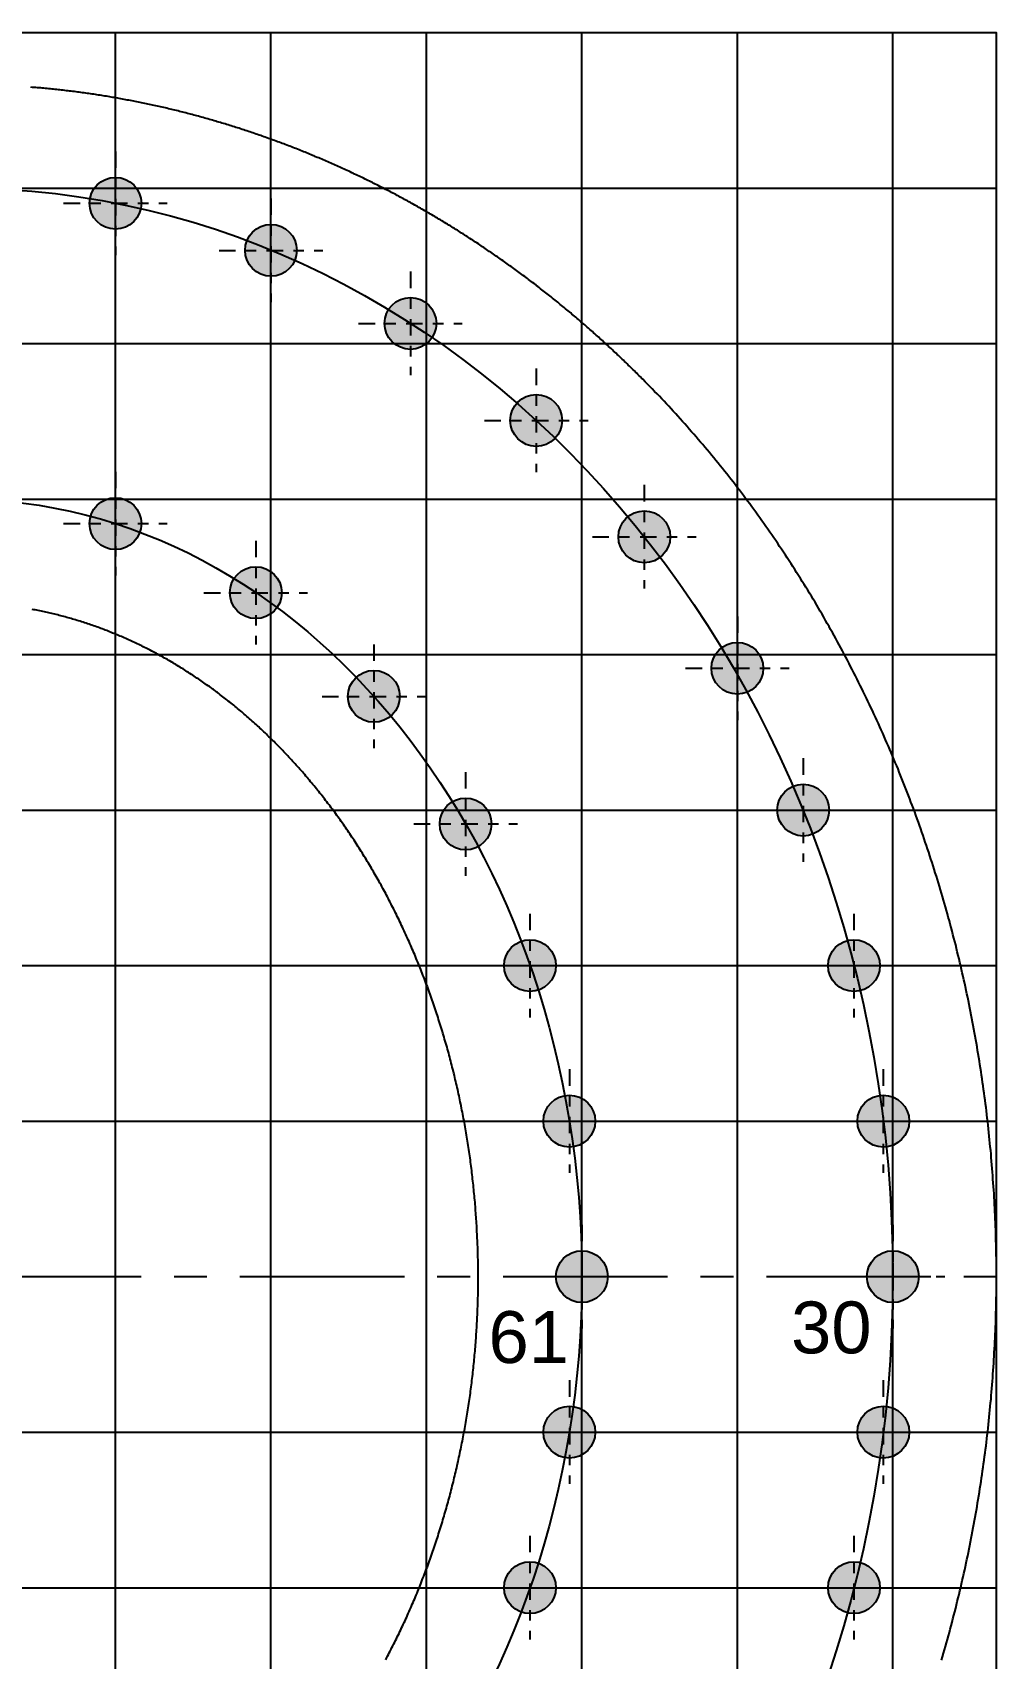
# Model space of a CAD drawing. Header units: millimetres. Extents: x 155 to 302, y -8 to 52.
# Drawn here: x 183.36 to 192.66, y 7.89 to 23.57 of the extents above; entities that cross this region are included whole.
import ezdxf

# ---------------------------------------------------------------- set-up
doc = ezdxf.new("R2010")
doc.units = ezdxf.units.MM
doc.linetypes.add('CENTER', pattern=[50.8, 31.75, -6.35, 6.35, -6.35])
for name, color, linetype in [('LetterBounds', 192, 'Continuous'), ('LetterOutlines', 61, 'Continuous'), ('PixelCenters', 116, 'Continuous'), ('PixelFill', 22, 'Continuous'), ('PixelGuides', 160, 'Continuous'), ('PixelHoles', 90, 'Continuous'), ('PixelNumbers', 232, 'Continuous'), ('PixelPaths', 211, 'Continuous')]:
    doc.layers.add(name, color=color, linetype=linetype)
doc.styles.add('Annotative', font='arial.ttf')

# ---------------------------------------------------------------- blocks, each defined once
blk = doc.blocks.new('Pixel')
at = {"layer": 'PixelFill'}
h = blk.add_hatch(color=256, dxfattribs=at)
h.paths.add_polyline_path([(0.25, 0, 0.414214), (0, 0.25), (0, 0)])
h.paths.add_polyline_path([(-0.25, 0), (0, 0), (0, 0.25, 0.414214)])
h.paths.add_polyline_path([(0, -0.25), (0, 0), (-0.25, 0, 0.414214)])
h.paths.add_polyline_path([(0, -0.25, 0.414214), (0.25, 0), (0, 0)])
h = blk.add_hatch(color=256, dxfattribs=at)
edge = h.paths.add_edge_path()
edge.add_line((0, 0), (0, 0.25))
edge.add_arc((0, 0), 0.25, 90, 180)
edge.add_line((-0.25, 0), (0, 0))
h = blk.add_hatch(color=256, dxfattribs=at)
edge = h.paths.add_edge_path()
edge.add_line((0, 0), (0.25, 0))
edge.add_arc((0, 0), 0.25, 0, 90)
edge.add_line((0, 0.25), (0, 0))
h = blk.add_hatch(color=256, dxfattribs=at)
edge = h.paths.add_edge_path()
edge.add_line((0, -0.25), (0, 0))
edge.add_line((0, 0), (-0.25, 0))
edge.add_arc((0, 0), 0.25, 180, 270)
h = blk.add_hatch(color=256, dxfattribs=at)
edge = h.paths.add_edge_path()
edge.add_line((0, 0), (0, -0.25))
edge.add_arc((0, 0), 0.25, 270, 360)
edge.add_line((0.25, 0), (0, 0))
at = {"layer": 'PixelCenters', "linetype": 'CENTER', "ltscale": 0.005}
for p, q in [((0, 0.5), (0, -0.5)), ((-0.5, 0), (0.5, 0))]:
    blk.add_line(p, q, dxfattribs=at)
at = {"layer": 'PixelHoles'}
blk.add_circle((0, 0), 0.25, dxfattribs=at)

msp = doc.modelspace()

# ---------------------------------------------------------------- linework, layer by layer
at = {"layer": 'LetterBounds'}
msp.add_lwpolyline([(172.66, 23.571), (192.658, 23.571), (192.658, -0.429), (172.66, -0.429)], close=True, dxfattribs=at)
at = {"layer": 'LetterOutlines'}
for points in [[(192.129, 7.872), (192.139, 7.905), (192.149, 7.939), (192.158, 7.972), (192.168, 8.005), (192.177, 8.038), (192.186, 8.071), (192.196, 8.105), (192.205, 8.138), (192.214, 8.171), (192.223, 8.204), (192.231, 8.238), (192.24, 8.271), (192.249, 8.305), (192.257, 8.338), (192.266, 8.372), (192.274, 8.405), (192.282, 8.439), (192.291, 8.472), (192.299, 8.506), (192.307, 8.54), (192.315, 8.573), (192.323, 8.607), (192.33, 8.641), (192.338, 8.674), (192.346, 8.708), (192.353, 8.742), (192.36, 8.776), (192.368, 8.81), (192.375, 8.844), (192.382, 8.878), (192.389, 8.911), (192.396, 8.945), (192.403, 8.979), (192.41, 9.013), (192.416, 9.047), (192.423, 9.081), (192.429, 9.115), (192.436, 9.15), (192.442, 9.184), (192.448, 9.218), (192.455, 9.252), (192.461, 9.286), (192.467, 9.32), (192.472, 9.354), (192.478, 9.389), (192.484, 9.423), (192.49, 9.457), (192.495, 9.491), (192.5, 9.526), (192.506, 9.56), (192.511, 9.594), (192.516, 9.629), (192.521, 9.663), (192.526, 9.698), (192.531, 9.732), (192.536, 9.766), (192.541, 9.801), (192.545, 9.835), (192.55, 9.87), (192.554, 9.904), (192.559, 9.939), (192.563, 9.973), (192.567, 10.008), (192.571, 10.042), (192.575, 10.077), (192.579, 10.111), (192.583, 10.146), (192.586, 10.181), (192.59, 10.215), (192.593, 10.25), (192.597, 10.284), (192.6, 10.319), (192.603, 10.354), (192.607, 10.388), (192.61, 10.423), (192.613, 10.458), (192.616, 10.492), (192.618, 10.527), (192.621, 10.562), (192.624, 10.596), (192.626, 10.631), (192.629, 10.666), (192.631, 10.701), (192.633, 10.735), (192.635, 10.77), (192.637, 10.805), (192.639, 10.84), (192.641, 10.874), (192.643, 10.909), (192.645, 10.944), (192.646, 10.979), (192.648, 11.014), (192.649, 11.048), (192.651, 11.083), (192.652, 11.118), (192.653, 11.153), (192.654, 11.188), (192.655, 11.223), (192.656, 11.257), (192.657, 11.292), (192.658, 11.327), (192.658, 11.362), (192.659, 11.397), (192.659, 11.432), (192.659, 11.466), (192.66, 11.501), (192.66, 11.536), (192.66, 11.571), (192.66, 11.606), (192.66, 11.641), (192.659, 11.675), (192.659, 11.71), (192.659, 11.745), (192.658, 11.78), (192.658, 11.815), (192.657, 11.85), (192.656, 11.884), (192.655, 11.919), (192.654, 11.954), (192.653, 11.989), (192.652, 12.024), (192.651, 12.059), (192.65, 12.093), (192.648, 12.128), (192.647, 12.163), (192.645, 12.198), (192.643, 12.233), (192.642, 12.267), (192.64, 12.302), (192.638, 12.337), (192.636, 12.372), (192.633, 12.406), (192.631, 12.441), (192.629, 12.476), (192.626, 12.511), (192.624, 12.545), (192.621, 12.58), (192.619, 12.615), (192.616, 12.65), (192.613, 12.684), (192.61, 12.719), (192.607, 12.754), (192.604, 12.788), (192.6, 12.823), (192.597, 12.858), (192.594, 12.892), (192.59, 12.927), (192.586, 12.961), (192.583, 12.996), (192.579, 13.031), (192.575, 13.065), (192.571, 13.1), (192.567, 13.134), (192.563, 13.169), (192.559, 13.203), (192.554, 13.238), (192.55, 13.272), (192.545, 13.307), (192.541, 13.341), (192.536, 13.376), (192.531, 13.41), (192.526, 13.444), (192.521, 13.479), (192.516, 13.513), (192.511, 13.547), (192.506, 13.582), (192.5, 13.616), (192.495, 13.65), (192.49, 13.685), (192.484, 13.719), (192.478, 13.753), (192.472, 13.787), (192.467, 13.822), (192.461, 13.856), (192.454, 13.89), (192.448, 13.924), (192.442, 13.958), (192.436, 13.992), (192.429, 14.026), (192.423, 14.06), (192.416, 14.094), (192.41, 14.128), (192.403, 14.162), (192.396, 14.196), (192.389, 14.23), (192.382, 14.264), (192.375, 14.298), (192.368, 14.332), (192.36, 14.366), (192.353, 14.4), (192.345, 14.434), (192.338, 14.467), (192.33, 14.501), (192.322, 14.535), (192.315, 14.568), (192.307, 14.602), (192.299, 14.636), (192.29, 14.669), (192.282, 14.703), (192.274, 14.737), (192.266, 14.77), (192.257, 14.804), (192.249, 14.837), (192.24, 14.871), (192.231, 14.904), (192.222, 14.937), (192.214, 14.971), (192.205, 15.004), (192.195, 15.037), (192.186, 15.071), (192.177, 15.104), (192.168, 15.137), (192.158, 15.17), (192.149, 15.203), (192.139, 15.236), (192.129, 15.27), (192.12, 15.303), (192.11, 15.336), (192.1, 15.369), (192.09, 15.401), (192.08, 15.434), (192.069, 15.467), (192.059, 15.5), (192.049, 15.533), (192.038, 15.566), (192.028, 15.598), (192.017, 15.631), (192.006, 15.664), (191.995, 15.696), (191.984, 15.729), (191.973, 15.762), (191.962, 15.794), (191.951, 15.826), (191.94, 15.859), (191.929, 15.891), (191.917, 15.924), (191.906, 15.956), (191.894, 15.988), (191.882, 16.021), (191.871, 16.053), (191.859, 16.085), (191.847, 16.117), (191.835, 16.149), (191.823, 16.181), (191.81, 16.213), (191.798, 16.245), (191.786, 16.277), (191.773, 16.309), (191.761, 16.341), (191.748, 16.372), (191.735, 16.404), (191.722, 16.436), (191.71, 16.468), (191.697, 16.499), (191.683, 16.531), (191.67, 16.562), (191.657, 16.594), (191.644, 16.625), (191.63, 16.657), (191.617, 16.688), (191.603, 16.719), (191.59, 16.75), (191.576, 16.782), (191.562, 16.813), (191.548, 16.844), (191.534, 16.875), (191.52, 16.906), (191.506, 16.937), (191.492, 16.968), (191.478, 16.999), (191.463, 17.03), (191.449, 17.06), (191.434, 17.091), (191.419, 17.122), (191.405, 17.152), (191.39, 17.183), (191.375, 17.214), (191.36, 17.244), (191.345, 17.274), (191.33, 17.305), (191.315, 17.335), (191.299, 17.365), (191.284, 17.396), (191.269, 17.426), (191.253, 17.456), (191.237, 17.486), (191.222, 17.516), (191.206, 17.546), (191.19, 17.576), (191.174, 17.606), (191.158, 17.636), (191.142, 17.665), (191.126, 17.695), (191.11, 17.725), (191.093, 17.754), (191.077, 17.784), (191.06, 17.813), (191.044, 17.843), (191.027, 17.872), (191.011, 17.901), (190.994, 17.931), (190.977, 17.96), (190.96, 17.989), (190.943, 18.018), (190.926, 18.047), (190.909, 18.076), (190.891, 18.105), (190.874, 18.134), (190.857, 18.162), (190.839, 18.191), (190.821, 18.22), (190.804, 18.248), (190.786, 18.277), (190.768, 18.305), (190.75, 18.334), (190.732, 18.362), (190.714, 18.39), (190.696, 18.419), (190.678, 18.447), (190.66, 18.475), (190.641, 18.503), (190.623, 18.531), (190.605, 18.559), (190.586, 18.587), (190.567, 18.615), (190.549, 18.642), (190.53, 18.67), (190.511, 18.698), (190.492, 18.725), (190.473, 18.753), (190.454, 18.78), (190.435, 18.807), (190.416, 18.835), (190.396, 18.862), (190.377, 18.889), (190.357, 18.916), (190.338, 18.943), (190.318, 18.97), (190.299, 18.997), (190.279, 19.024), (190.259, 19.05), (190.239, 19.077), (190.219, 19.104), (190.199, 19.13), (190.179, 19.157), (190.159, 19.183), (190.138, 19.21), (190.118, 19.236), (190.098, 19.262), (190.077, 19.288), (190.057, 19.314), (190.036, 19.34), (190.015, 19.366), (189.995, 19.392), (189.974, 19.418), (189.953, 19.443), (189.932, 19.469), (189.911, 19.495), (189.89, 19.52), (189.868, 19.545), (189.847, 19.571), (189.826, 19.596), (189.804, 19.621), (189.783, 19.646), (189.761, 19.671), (189.74, 19.696), (189.718, 19.721), (189.696, 19.746), (189.675, 19.771), (189.653, 19.795), (189.631, 19.82), (189.609, 19.845), (189.587, 19.869), (189.565, 19.893), (189.542, 19.918), (189.52, 19.942), (189.498, 19.966), (189.475, 19.99), (189.453, 20.014), (189.43, 20.038), (189.408, 20.062), (189.385, 20.085), (189.362, 20.109), (189.339, 20.133), (189.317, 20.156), (189.294, 20.18), (189.271, 20.203), (189.248, 20.226), (189.236, 20.238), (189.224, 20.249), (189.213, 20.261), (189.201, 20.273), (189.19, 20.284), (189.178, 20.296), (189.166, 20.307), (189.155, 20.319), (189.143, 20.33), (189.131, 20.341), (189.119, 20.353), (189.108, 20.364), (189.096, 20.376), (189.084, 20.387), (189.072, 20.398), (189.061, 20.41), (189.049, 20.421), (189.037, 20.432), (189.025, 20.443), (189.013, 20.455), (189.001, 20.466), (188.99, 20.477), (188.978, 20.488), (188.966, 20.499), (188.954, 20.51), (188.942, 20.522), (188.93, 20.533), (188.918, 20.544), (188.906, 20.555), (188.894, 20.566), (188.882, 20.577), (188.87, 20.588), (188.858, 20.599), (188.846, 20.61), (188.834, 20.621), (188.822, 20.631), (188.809, 20.642), (188.797, 20.653), (188.785, 20.664), (188.773, 20.675), (188.761, 20.686), (188.749, 20.696), (188.736, 20.707), (188.724, 20.718), (188.712, 20.729), (188.7, 20.739), (188.687, 20.75), (188.675, 20.761), (188.663, 20.771), (188.651, 20.782), (188.638, 20.792), (188.626, 20.803), (188.614, 20.813), (188.601, 20.824), (188.589, 20.834), (188.576, 20.845), (188.564, 20.855), (188.552, 20.866), (188.539, 20.876), (188.527, 20.887), (188.514, 20.897), (188.502, 20.907), (188.489, 20.918), (188.477, 20.928), (188.464, 20.938), (188.452, 20.949), (188.439, 20.959), (188.427, 20.969), (188.414, 20.979), (188.401, 20.989), (188.389, 20.999), (188.376, 21.01), (188.363, 21.02), (188.351, 21.03), (188.338, 21.04), (188.325, 21.05), (188.313, 21.06), (188.3, 21.07), (188.287, 21.08), (188.275, 21.09), (188.262, 21.1), (188.249, 21.11), (188.236, 21.12), (188.223, 21.129), (188.211, 21.139), (188.198, 21.149), (188.185, 21.159), (188.172, 21.169), (188.159, 21.178), (188.146, 21.188), (188.134, 21.198), (188.121, 21.208), (188.108, 21.217), (188.095, 21.227), (188.082, 21.236), (188.069, 21.246), (188.056, 21.256), (188.043, 21.265), (188.03, 21.275), (188.017, 21.284), (188.004, 21.294), (187.991, 21.303), (187.978, 21.313), (187.965, 21.322), (187.952, 21.331), (187.939, 21.341), (187.925, 21.35), (187.912, 21.359), (187.899, 21.369), (187.886, 21.378), (187.873, 21.387), (187.86, 21.397), (187.847, 21.406), (187.833, 21.415), (187.82, 21.424), (187.807, 21.433), (187.794, 21.442), (187.78, 21.451), (187.767, 21.46), (187.754, 21.47), (187.741, 21.479), (187.727, 21.488), (187.714, 21.497), (187.701, 21.505), (187.687, 21.514), (187.674, 21.523), (187.661, 21.532), (187.647, 21.541), (187.634, 21.55), (187.62, 21.559), (187.607, 21.568), (187.594, 21.576), (187.58, 21.585), (187.567, 21.594), (187.553, 21.602), (187.54, 21.611), (187.526, 21.62), (187.513, 21.628), (187.499, 21.637), (187.486, 21.646), (187.472, 21.654), (187.459, 21.663), (187.445, 21.671), (187.432, 21.68), (187.418, 21.688), (187.404, 21.697), (187.391, 21.705), (187.377, 21.713), (187.364, 21.722), (187.35, 21.73), (187.336, 21.738), (187.323, 21.747), (187.309, 21.755), (187.295, 21.763), (187.281, 21.771), (187.268, 21.78), (187.254, 21.788), (187.24, 21.796), (187.227, 21.804), (187.213, 21.812), (187.199, 21.82), (187.185, 21.828), (187.171, 21.836), (187.158, 21.844), (187.144, 21.852), (187.13, 21.86), (187.116, 21.868), (187.102, 21.876), (187.088, 21.884), (187.074, 21.892), (187.061, 21.9), (187.047, 21.907), (187.033, 21.915), (187.019, 21.923), (187.005, 21.931), (186.991, 21.938), (186.977, 21.946), (186.963, 21.954), (186.949, 21.961), (186.935, 21.969), (186.921, 21.976), (186.907, 21.984), (186.893, 21.992), (186.879, 21.999), (186.865, 22.007), (186.851, 22.014), (186.837, 22.021), (186.823, 22.029), (186.809, 22.036), (186.795, 22.044), (186.78, 22.051), (186.766, 22.058), (186.752, 22.065), (186.738, 22.073), (186.724, 22.08), (186.71, 22.087), (186.696, 22.094), (186.681, 22.102), (186.667, 22.109), (186.653, 22.116), (186.639, 22.123), (186.625, 22.13), (186.61, 22.137), (186.596, 22.144), (186.582, 22.151), (186.568, 22.158), (186.553, 22.165), (186.539, 22.172), (186.525, 22.179), (186.51, 22.186), (186.496, 22.192), (186.482, 22.199), (186.467, 22.206), (186.453, 22.213), (186.439, 22.219), (186.424, 22.226), (186.41, 22.233), (186.396, 22.239), (186.381, 22.246), (186.367, 22.253), (186.352, 22.259), (186.338, 22.266), (186.324, 22.272), (186.309, 22.279), (186.295, 22.285), (186.28, 22.292), (186.266, 22.298), (186.251, 22.305), (186.237, 22.311), (186.222, 22.317), (186.208, 22.324), (186.193, 22.33), (186.179, 22.336), (186.164, 22.343), (186.15, 22.349), (186.135, 22.355), (186.121, 22.361), (186.106, 22.367), (186.091, 22.373), (186.077, 22.38), (186.062, 22.386), (186.048, 22.392), (186.033, 22.398), (186.018, 22.404), (186.004, 22.41), (185.989, 22.416), (185.975, 22.421), (185.96, 22.427), (185.945, 22.433), (185.931, 22.439), (185.916, 22.445), (185.901, 22.451), (185.886, 22.456), (185.872, 22.462), (185.857, 22.468), (185.842, 22.474), (185.828, 22.479), (185.813, 22.485), (185.798, 22.49), (185.783, 22.496), (185.769, 22.502), (185.754, 22.507), (185.739, 22.513), (185.724, 22.518), (185.71, 22.524), (185.695, 22.529), (185.68, 22.534), (185.665, 22.54), (185.65, 22.545), (185.635, 22.55), (185.621, 22.556), (185.606, 22.561), (185.591, 22.566), (185.576, 22.571), (185.561, 22.577), (185.546, 22.582), (185.531, 22.587), (185.517, 22.592), (185.502, 22.597), (185.487, 22.602), (185.472, 22.607), (185.457, 22.612), (185.442, 22.617), (185.427, 22.622), (185.412, 22.627), (185.397, 22.632), (185.382, 22.637), (185.367, 22.642), (185.352, 22.647), (185.337, 22.651), (185.322, 22.656), (185.307, 22.661), (185.292, 22.666), (185.277, 22.67), (185.262, 22.675), (185.247, 22.68), (185.232, 22.684), (185.217, 22.689), (185.202, 22.693), (185.187, 22.698), (185.172, 22.702), (185.157, 22.707), (185.142, 22.711), (185.127, 22.716), (185.112, 22.72), (185.097, 22.724), (185.082, 22.729), (185.067, 22.733), (185.052, 22.737), (185.036, 22.742), (185.021, 22.746), (185.006, 22.75), (184.991, 22.754), (184.976, 22.758), (184.961, 22.763), (184.946, 22.767), (184.931, 22.771), (184.915, 22.775), (184.9, 22.779), (184.885, 22.783), (184.87, 22.787), (184.855, 22.791), (184.84, 22.795), (184.824, 22.799), (184.809, 22.802), (184.794, 22.806), (184.779, 22.81), (184.764, 22.814), (184.748, 22.818), (184.733, 22.821), (184.718, 22.825), (184.703, 22.829), (184.687, 22.832), (184.672, 22.836), (184.657, 22.84), (184.642, 22.843), (184.626, 22.847), (184.611, 22.85), (184.596, 22.854), (184.581, 22.857), (184.565, 22.861), (184.55, 22.864), (184.535, 22.867), (184.519, 22.871), (184.504, 22.874), (184.489, 22.877), (184.474, 22.88), (184.458, 22.884), (184.443, 22.887), (184.428, 22.89), (184.412, 22.893), (184.397, 22.896), (184.382, 22.899), (184.366, 22.903), (184.351, 22.906), (184.336, 22.909), (184.32, 22.912), (184.305, 22.915), (184.289, 22.917), (184.274, 22.92), (184.259, 22.923), (184.243, 22.926), (184.228, 22.929), (184.213, 22.932), (184.197, 22.934), (184.182, 22.937), (184.166, 22.94), (184.151, 22.943), (184.136, 22.945), (184.12, 22.948), (184.105, 22.951), (184.089, 22.953), (184.074, 22.956), (184.058, 22.958), (184.043, 22.961), (184.028, 22.963), (184.012, 22.966), (183.997, 22.968), (183.981, 22.97), (183.966, 22.973), (183.95, 22.975), (183.935, 22.977), (183.919, 22.98), (183.904, 22.982), (183.889, 22.984), (183.873, 22.986), (183.858, 22.988), (183.842, 22.99), (183.827, 22.993), (183.811, 22.995), (183.796, 22.997), (183.78, 22.999), (183.765, 23.001), (183.749, 23.003), (183.734, 23.005), (183.718, 23.006), (183.703, 23.008), (183.687, 23.01), (183.672, 23.012), (183.656, 23.014), (183.641, 23.016), (183.625, 23.017), (183.61, 23.019), (183.594, 23.021), (183.579, 23.022), (183.563, 23.024), (183.548, 23.026), (183.532, 23.027), (183.516, 23.029), (183.501, 23.03), (183.485, 23.032), (183.47, 23.033), (183.454, 23.034), (183.439, 23.036), (183.423, 23.037), (183.408, 23.039), (183.392, 23.04), (183.377, 23.041), (183.361, 23.042), (183.345, 23.044)], [(186.767, 7.876), (186.776, 7.892), (186.784, 7.909), (186.793, 7.926), (186.802, 7.943), (186.811, 7.96), (186.82, 7.977), (186.828, 7.994), (186.837, 8.01), (186.845, 8.028), (186.854, 8.045), (186.863, 8.062), (186.871, 8.079), (186.879, 8.096), (186.888, 8.113), (186.896, 8.13), (186.905, 8.148), (186.913, 8.165), (186.921, 8.182), (186.929, 8.2), (186.937, 8.217), (186.945, 8.234), (186.954, 8.252), (186.962, 8.269), (186.97, 8.287), (186.977, 8.305), (186.985, 8.322), (186.993, 8.34), (187.001, 8.358), (187.009, 8.375), (187.017, 8.393), (187.024, 8.411), (187.032, 8.429), (187.04, 8.446), (187.047, 8.464), (187.055, 8.482), (187.062, 8.5), (187.07, 8.518), (187.077, 8.536), (187.084, 8.554), (187.092, 8.572), (187.099, 8.591), (187.106, 8.609), (187.113, 8.627), (187.12, 8.645), (187.127, 8.663), (187.134, 8.682), (187.141, 8.7), (187.148, 8.718), (187.155, 8.737), (187.162, 8.755), (187.169, 8.773), (187.176, 8.792), (187.183, 8.81), (187.189, 8.829), (187.196, 8.847), (187.202, 8.866), (187.209, 8.885), (187.216, 8.903), (187.222, 8.922), (187.228, 8.94), (187.235, 8.959), (187.241, 8.978), (187.247, 8.997), (187.254, 9.015), (187.26, 9.034), (187.266, 9.053), (187.272, 9.072), (187.278, 9.091), (187.284, 9.11), (187.29, 9.129), (187.296, 9.148), (187.302, 9.167), (187.308, 9.186), (187.314, 9.205), (187.319, 9.224), (187.325, 9.243), (187.331, 9.262), (187.336, 9.281), (187.342, 9.3), (187.347, 9.32), (187.353, 9.339), (187.358, 9.358), (187.364, 9.377), (187.369, 9.397), (187.374, 9.416), (187.38, 9.435), (187.385, 9.455), (187.39, 9.474), (187.395, 9.493), (187.4, 9.513), (187.405, 9.532), (187.41, 9.552), (187.415, 9.571), (187.42, 9.591), (187.425, 9.61), (187.429, 9.63), (187.434, 9.649), (187.439, 9.669), (187.443, 9.689), (187.448, 9.708), (187.452, 9.728), (187.457, 9.748), (187.461, 9.767), (187.466, 9.787), (187.47, 9.807), (187.474, 9.826), (187.479, 9.846), (187.483, 9.866), (187.487, 9.886), (187.491, 9.906), (187.495, 9.925), (187.499, 9.945), (187.503, 9.965), (187.507, 9.985), (187.511, 10.005), (187.515, 10.025), (187.519, 10.045), (187.522, 10.065), (187.526, 10.085), (187.53, 10.105), (187.533, 10.125), (187.537, 10.145), (187.54, 10.165), (187.544, 10.185), (187.547, 10.205), (187.55, 10.225), (187.554, 10.245), (187.557, 10.265), (187.56, 10.285), (187.563, 10.305), (187.566, 10.325), (187.569, 10.346), (187.572, 10.366), (187.575, 10.386), (187.578, 10.406), (187.581, 10.426), (187.584, 10.446), (187.586, 10.467), (187.589, 10.487), (187.592, 10.507), (187.594, 10.527), (187.597, 10.548), (187.599, 10.568), (187.602, 10.588), (187.604, 10.609), (187.607, 10.629), (187.609, 10.649), (187.611, 10.67), (187.613, 10.69), (187.615, 10.71), (187.618, 10.731), (187.62, 10.751), (187.622, 10.771), (187.623, 10.792), (187.625, 10.812), (187.627, 10.833), (187.629, 10.853), (187.631, 10.873), (187.632, 10.894), (187.634, 10.914), (187.636, 10.935), (187.637, 10.955), (187.639, 10.976), (187.64, 10.996), (187.641, 11.017), (187.643, 11.037), (187.644, 11.058), (187.645, 11.078), (187.646, 11.099), (187.648, 11.119), (187.649, 11.14), (187.65, 11.16), (187.651, 11.181), (187.652, 11.201), (187.652, 11.222), (187.653, 11.242), (187.654, 11.263), (187.655, 11.283), (187.655, 11.304), (187.656, 11.324), (187.657, 11.345), (187.657, 11.365), (187.658, 11.386), (187.658, 11.406), (187.658, 11.427), (187.659, 11.448), (187.659, 11.468), (187.659, 11.489), (187.659, 11.509), (187.659, 11.53), (187.66, 11.55), (187.66, 11.571), (187.66, 11.591), (187.659, 11.612), (187.659, 11.633), (187.659, 11.653), (187.659, 11.674), (187.659, 11.694), (187.658, 11.715), (187.658, 11.735), (187.657, 11.756), (187.657, 11.776), (187.656, 11.797), (187.656, 11.817), (187.655, 11.838), (187.655, 11.859), (187.654, 11.879), (187.653, 11.9), (187.652, 11.92), (187.651, 11.941), (187.65, 11.961), (187.649, 11.982), (187.648, 12.002), (187.647, 12.023), (187.646, 12.043), (187.645, 12.064), (187.644, 12.084), (187.642, 12.105), (187.641, 12.125), (187.64, 12.146), (187.638, 12.166), (187.637, 12.187), (187.635, 12.207), (187.634, 12.227), (187.632, 12.248), (187.63, 12.268), (187.629, 12.289), (187.627, 12.309), (187.625, 12.33), (187.623, 12.35), (187.621, 12.37), (187.619, 12.391), (187.617, 12.411), (187.615, 12.432), (187.613, 12.452), (187.611, 12.472), (187.609, 12.493), (187.606, 12.513), (187.604, 12.533), (187.602, 12.554), (187.599, 12.574), (187.597, 12.594), (187.594, 12.614), (187.592, 12.635), (187.589, 12.655), (187.586, 12.675), (187.584, 12.695), (187.581, 12.716), (187.578, 12.736), (187.575, 12.756), (187.572, 12.776), (187.569, 12.796), (187.566, 12.817), (187.563, 12.837), (187.56, 12.857), (187.557, 12.877), (187.554, 12.897), (187.55, 12.917), (187.547, 12.937), (187.544, 12.957), (187.54, 12.977), (187.537, 12.997), (187.533, 13.017), (187.53, 13.037), (187.526, 13.057), (187.523, 13.077), (187.519, 13.097), (187.515, 13.117), (187.511, 13.137), (187.507, 13.157), (187.503, 13.177), (187.5, 13.197), (187.496, 13.217), (187.491, 13.236), (187.487, 13.256), (187.483, 13.276), (187.479, 13.296), (187.475, 13.316), (187.471, 13.335), (187.466, 13.355), (187.462, 13.375), (187.457, 13.395), (187.453, 13.414), (187.448, 13.434), (187.444, 13.453), (187.439, 13.473), (187.434, 13.493), (187.43, 13.512), (187.425, 13.532), (187.42, 13.551), (187.415, 13.571), (187.41, 13.59), (187.405, 13.61), (187.4, 13.629), (187.395, 13.649), (187.39, 13.668), (187.385, 13.687), (187.38, 13.707), (187.375, 13.726), (187.369, 13.745), (187.364, 13.765), (187.359, 13.784), (187.353, 13.803), (187.348, 13.822), (187.342, 13.841), (187.336, 13.861), (187.331, 13.88), (187.325, 13.899), (187.319, 13.918), (187.314, 13.937), (187.308, 13.956), (187.302, 13.975), (187.296, 13.994), (187.29, 14.013), (187.284, 14.032), (187.278, 14.051), (187.272, 14.07), (187.266, 14.089), (187.26, 14.107), (187.254, 14.126), (187.247, 14.145), (187.241, 14.164), (187.235, 14.183), (187.228, 14.201), (187.222, 14.22), (187.215, 14.239), (187.209, 14.257), (187.202, 14.276), (187.196, 14.294), (187.189, 14.313), (187.182, 14.331), (187.176, 14.35), (187.169, 14.368), (187.162, 14.387), (187.155, 14.405), (187.148, 14.423), (187.141, 14.442), (187.134, 14.46), (187.127, 14.478), (187.12, 14.497), (187.113, 14.515), (187.106, 14.533), (187.099, 14.551), (187.091, 14.569), (187.084, 14.587), (187.077, 14.605), (187.069, 14.623), (187.062, 14.641), (187.054, 14.659), (187.047, 14.677), (187.039, 14.695), (187.032, 14.713), (187.024, 14.731), (187.016, 14.749), (187.009, 14.766), (187.001, 14.784), (186.993, 14.802), (186.985, 14.819), (186.977, 14.837), (186.969, 14.855), (186.961, 14.872), (186.953, 14.89), (186.945, 14.907), (186.937, 14.925), (186.929, 14.942), (186.921, 14.959), (186.913, 14.977), (186.904, 14.994), (186.896, 15.011), (186.888, 15.029), (186.879, 15.046), (186.871, 15.063), (186.862, 15.08), (186.854, 15.097), (186.845, 15.114), (186.837, 15.131), (186.828, 15.148), (186.819, 15.165), (186.811, 15.182), (186.802, 15.199), (186.793, 15.216), (186.784, 15.233), (186.776, 15.249), (186.767, 15.266), (186.758, 15.283), (186.749, 15.3), (186.74, 15.316), (186.731, 15.333), (186.722, 15.349), (186.712, 15.366), (186.703, 15.382), (186.694, 15.399), (186.685, 15.415), (186.676, 15.431), (186.666, 15.448), (186.657, 15.464), (186.648, 15.48), (186.638, 15.496), (186.629, 15.512), (186.619, 15.528), (186.61, 15.544), (186.6, 15.56), (186.59, 15.576), (186.581, 15.592), (186.571, 15.608), (186.561, 15.624), (186.551, 15.64), (186.542, 15.656), (186.532, 15.671), (186.522, 15.687), (186.512, 15.703), (186.502, 15.718), (186.492, 15.734), (186.482, 15.749), (186.472, 15.765), (186.462, 15.78), (186.452, 15.795), (186.442, 15.811), (186.432, 15.826), (186.421, 15.841), (186.411, 15.856), (186.401, 15.871), (186.39, 15.887), (186.38, 15.902), (186.37, 15.917), (186.359, 15.932), (186.349, 15.946), (186.338, 15.961), (186.328, 15.976), (186.317, 15.991), (186.307, 16.006), (186.296, 16.02), (186.285, 16.035), (186.275, 16.05), (186.264, 16.064), (186.253, 16.079), (186.242, 16.093), (186.231, 16.108), (186.221, 16.122), (186.21, 16.136), (186.199, 16.15), (186.188, 16.165), (186.177, 16.179), (186.166, 16.193), (186.155, 16.207), (186.144, 16.221), (186.133, 16.235), (186.122, 16.249), (186.11, 16.263), (186.099, 16.277), (186.088, 16.291), (186.077, 16.304), (186.065, 16.318), (186.054, 16.332), (186.043, 16.345), (186.031, 16.359), (186.02, 16.373), (186.009, 16.386), (185.997, 16.399), (185.986, 16.413), (185.974, 16.426), (185.963, 16.439), (185.951, 16.453), (185.939, 16.466), (185.928, 16.479), (185.916, 16.492), (185.904, 16.505), (185.893, 16.518), (185.881, 16.531), (185.869, 16.544), (185.857, 16.557), (185.846, 16.57), (185.834, 16.582), (185.822, 16.595), (185.81, 16.608), (185.798, 16.62), (185.786, 16.633), (185.774, 16.645), (185.762, 16.658), (185.75, 16.67), (185.738, 16.682), (185.726, 16.695), (185.714, 16.707), (185.702, 16.719), (185.69, 16.731), (185.677, 16.743), (185.665, 16.755), (185.653, 16.767), (185.641, 16.779), (185.628, 16.791), (185.616, 16.803), (185.604, 16.815), (185.591, 16.826), (185.579, 16.838), (185.567, 16.85), (185.554, 16.861), (185.542, 16.873), (185.529, 16.884), (185.517, 16.896), (185.504, 16.907), (185.492, 16.918), (185.479, 16.93), (185.467, 16.941), (185.454, 16.952), (185.441, 16.963), (185.429, 16.974), (185.416, 16.985), (185.403, 16.996), (185.391, 17.007), (185.378, 17.018), (185.365, 17.029), (185.352, 17.039), (185.339, 17.05), (185.327, 17.061), (185.314, 17.071), (185.301, 17.082), (185.288, 17.092), (185.275, 17.103), (185.262, 17.113), (185.249, 17.123), (185.236, 17.133), (185.223, 17.144), (185.21, 17.154), (185.197, 17.164), (185.184, 17.174), (185.171, 17.184), (185.158, 17.194), (185.145, 17.204), (185.132, 17.213), (185.119, 17.223), (185.105, 17.233), (185.092, 17.242), (185.079, 17.252), (185.066, 17.262), (185.053, 17.271), (185.039, 17.28), (185.026, 17.29), (185.013, 17.299), (185, 17.308), (184.986, 17.318), (184.973, 17.327), (184.96, 17.336), (184.946, 17.345), (184.933, 17.354), (184.919, 17.363), (184.906, 17.372), (184.893, 17.38), (184.879, 17.389), (184.866, 17.398), (184.852, 17.406), (184.839, 17.415), (184.825, 17.424), (184.812, 17.432), (184.798, 17.44), (184.784, 17.449), (184.771, 17.457), (184.757, 17.465), (184.744, 17.474), (184.73, 17.482), (184.716, 17.49), (184.703, 17.498), (184.689, 17.506), (184.675, 17.514), (184.662, 17.522), (184.648, 17.529), (184.634, 17.537), (184.621, 17.545), (184.607, 17.553), (184.593, 17.56), (184.579, 17.568), (184.566, 17.575), (184.552, 17.583), (184.538, 17.59), (184.524, 17.597), (184.51, 17.605), (184.496, 17.612), (184.483, 17.619), (184.469, 17.626), (184.455, 17.633), (184.441, 17.64), (184.427, 17.647), (184.413, 17.654), (184.399, 17.661), (184.385, 17.667), (184.371, 17.674), (184.357, 17.681), (184.343, 17.687), (184.329, 17.694), (184.315, 17.7), (184.301, 17.707), (184.287, 17.713), (184.273, 17.719), (184.259, 17.726), (184.245, 17.732), (184.231, 17.738), (184.217, 17.744), (184.203, 17.75), (184.189, 17.756), (184.175, 17.762), (184.161, 17.768), (184.146, 17.774), (184.132, 17.779), (184.118, 17.785), (184.104, 17.791), (184.09, 17.796), (184.076, 17.802), (184.061, 17.807), (184.047, 17.813), (184.033, 17.818), (184.019, 17.823), (184.005, 17.829), (183.99, 17.834), (183.976, 17.839), (183.962, 17.844), (183.948, 17.849), (183.933, 17.854), (183.919, 17.859), (183.905, 17.864), (183.891, 17.869), (183.876, 17.873), (183.862, 17.878), (183.848, 17.883), (183.833, 17.887), (183.819, 17.892), (183.805, 17.896), (183.79, 17.901), (183.776, 17.905), (183.762, 17.909), (183.747, 17.913), (183.733, 17.918), (183.719, 17.922), (183.704, 17.926), (183.69, 17.93), (183.676, 17.934), (183.661, 17.938), (183.647, 17.942), (183.632, 17.945), (183.618, 17.949), (183.604, 17.953), (183.589, 17.956), (183.575, 17.96), (183.56, 17.963), (183.546, 17.967), (183.531, 17.97), (183.517, 17.974), (183.503, 17.977), (183.488, 17.98), (183.474, 17.983), (183.459, 17.986), (183.445, 17.989), (183.43, 17.992), (183.416, 17.995), (183.401, 17.998), (183.387, 18.001), (183.372, 18.004), (183.358, 18.007)]]:
    msp.add_lwpolyline(points, dxfattribs=at)
at = {"layer": 'PixelGuides'}
for p, q in [((184.16, -0.429), (184.16, 23.571)), ((185.66, -0.429), (185.66, 23.571)), ((187.16, -0.429), (187.16, 23.571)), ((188.66, -0.429), (188.66, 23.571)), ((190.16, -0.429), (190.16, 23.571)), ((191.66, -0.429), (191.66, 23.571)), ((172.66, 22.071), (192.658, 22.071)), ((172.66, 20.571), (192.658, 20.571)), ((172.66, 19.071), (192.658, 19.071)), ((172.66, 17.571), (192.658, 17.571)), ((172.66, 16.071), (192.658, 16.071)), ((172.66, 14.571), (192.658, 14.571)), ((172.66, 13.071), (192.658, 13.071)), ((172.66, 10.071), (192.658, 10.071)), ((172.66, 8.571), (192.658, 8.571))]:
    msp.add_line(p, q, dxfattribs=at)
at = {"layer": 'PixelGuides', "color": 180, "linetype": 'CENTER', "ltscale": 0.05}
msp.add_line((172.66, 11.571), (192.658, 11.571), dxfattribs=at)
at = {"layer": 'PixelPaths'}
for major_axis, ratio in [((0, -10.5), 0.857143), ((0, -7.5), 0.8)]:
    msp.add_ellipse((182.66, 11.571), major_axis=major_axis, ratio=ratio, dxfattribs=at)

# ---------------------------------------------------------------- block references
at = {"layer": 'PixelHoles'}
for p in [(184.16, 21.924), (185.66, 21.47), (187.006, 20.765), (188.219, 19.829), (184.16, 18.834), (189.262, 18.707), (185.514, 18.168), (190.16, 17.439), (186.653, 17.168), (190.795, 16.071), (187.538, 15.937), (188.159, 14.571), (191.285, 14.571), (188.539, 13.071), (191.568, 13.071), (188.66, 11.571), (191.66, 11.571), (188.539, 10.071), (191.568, 10.071), (188.159, 8.571), (191.285, 8.571)]:
    msp.add_blockref('Pixel', p, dxfattribs=at)

# ---------------------------------------------------------------- texts
at = {"layer": 'PixelNumbers', "style": 'Annotative'}
for s, p in [('30', (190.678, 10.831)), ('61', (187.759, 10.738))]:
    msp.add_text(s, height=0.5, dxfattribs=at).set_placement(p)

doc.saveas('drawing.dxf')
